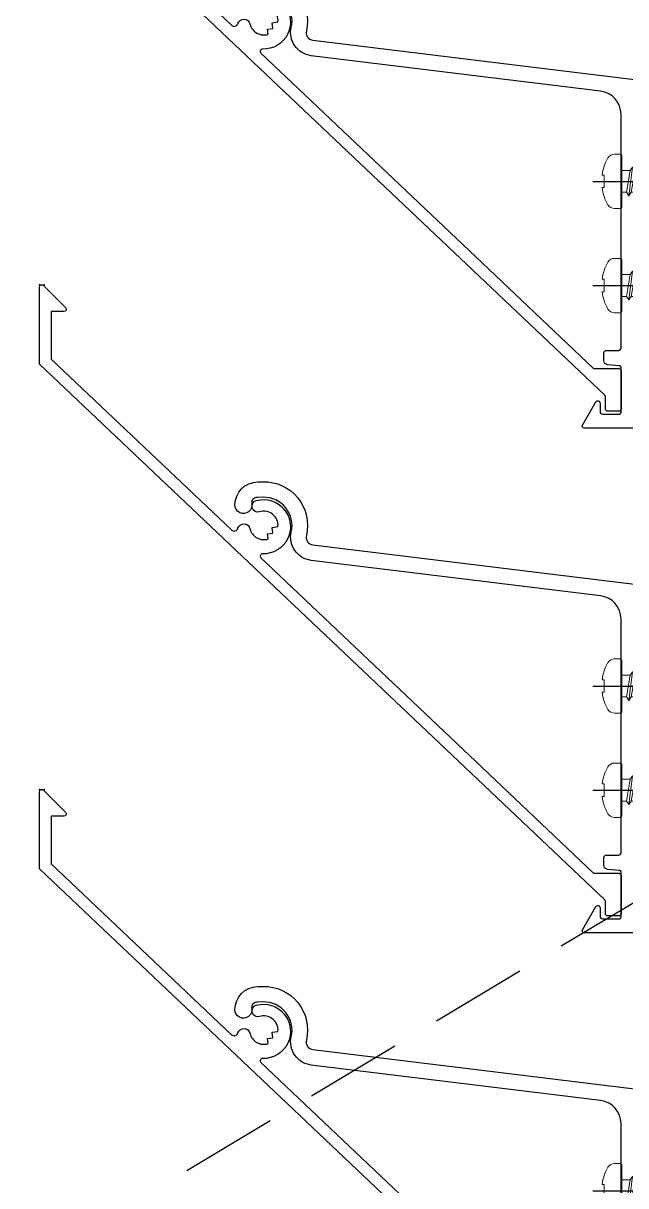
# Model space of a CAD drawing. Header units: millimetres. Extents: x 663313 to 1226001, y 1431724 to 1620898.
# Drawn here: x 764084 to 764161.7, y 1520467.5 to 1520617.2 of the extents above; entities that cross this region are included whole.
import ezdxf

# ---------------------------------------------------------------- set-up
doc = ezdxf.new("R2010")
doc.units = ezdxf.units.MM
doc.linetypes.add('CENTER', pattern=[50.800000000000004, 31.75, -6.35, 6.35, -6.35])
doc.linetypes.add('HIDDEN', pattern=[0.375, 0.25, -0.125])
for name, color, linetype in [('010 - ASPG_ACCESSORIES_MAIN_COLOR_1', 7, 'Continuous'), ('010 - ASPG_EXTR_MAIN_COLOR_2', 7, 'Continuous'), ('Center Line', 7, 'CENTER'), ('DIM', 7, 'Continuous')]:
    doc.layers.add(name, color=color, linetype=linetype)
doc.layers.add('010 - ASPG_EXTR_DEF_SUB', color=7, linetype='Continuous', plot=False)
doc.layers.add('SCREW', color=7, linetype='Continuous', lineweight=5)

# ---------------------------------------------------------------- blocks, each defined once
blk = doc.blocks.new('W-1-PP18-ST_ENT4_REV00_20260531-225334_LOPF_PL')
at = {"layer": 'DIM', "color": 7, "linetype": 'HIDDEN', "ltscale": 50}
blk.add_line((-3080.339419181808, -13099.96226859093), (16344.6189981146, -1449.916001558304), dxfattribs=at)
blk = doc.blocks.new('PZG35-9D5')
at = {"layer": 'Center Line', "color": 7}
blk.add_line((1.4210854715202e-14, 3.733653355866409), (1.4210854715202e-14, -10.53404386090006), dxfattribs=at)
at = {"layer": 'SCREW', "color": 7}
for p, q in [((-1.399999999999963, 2.842170943040401e-14), (-1.399999999999963, -1.090192378864657)), ((1.399999999999991, 0), (1.399999999999991, -0.5901923788647139)), ((-1.850000000000009, -1.399999999999977), (1.850000000000037, -0.8999999999999773)), ((-1.850000000000009, -1.399999999999977), (-1.399999999999963, -1.090192378864685)), ((-1.850000000000009, -1.399999999999977), (-1.399999999999963, -1.709807621135297)), ((-1.399999999999963, -1.090192378864685), (1.399999999999991, -0.5901923788646855)), ((-1.399999999999963, -1.709807621135297), (1.399999999999991, -1.209807621135297)), ((1.850000000000037, -0.8999999999999773), (1.399999999999991, -0.5901923788646855)), ((1.850000000000037, -0.8999999999999773), (1.399999999999991, -1.209807621135297)), ((1.399999999999991, -1.209807621135269), (1.399999999999991, -1.890192378864725)), ((-1.850000000000009, -2.699999999999989), (1.850000000000037, -2.199999999999989)), ((-1.850000000000009, -2.699999999999989), (-1.399999999999963, -2.390192378864697)), ((-1.850000000000009, -2.699999999999989), (-1.399999999999963, -3.009807621135309)), ((-1.399999999999963, -1.709807621135269), (-1.399999999999963, -2.390192378864697)), ((-1.399999999999963, -2.390192378864697), (1.399999999999991, -1.890192378864697)), ((-1.399999999999963, -3.009807621135309), (1.399999999999991, -2.509807621135309)), ((1.850000000000037, -2.199999999999989), (1.399999999999991, -1.890192378864697)), ((1.850000000000037, -2.199999999999989), (1.399999999999991, -2.509807621135309)), ((1.399999999999991, -2.50980762113528), (1.399999999999991, -3.190192378864708)), ((-1.850000000000009, -4), (-1.399999999999963, -3.690192378864708)), ((-1.850000000000009, -4), (-0.9911470940920566, -3.883938796498938)), ((-1.850000000000009, -4), (-1.399999999999963, -4.30980762113532)), ((-1.399999999999963, -3.009807621135309), (-1.399999999999963, -3.690192378864708)), ((-1.399999999999963, -3.690192378864708), (-0.8446989986695002, -3.591031485769975)), ((-1.399999999999963, -4.30980762113532), (-1.184865735341859, -4.271390788160659)), ((-1.399999999999963, -4.309807621135349), (-1.399999999999963, -8.099999999999966)), ((0.5619885887190463, -3.339837273736322), (1.399999999999991, -3.190192378864708)), ((0.7141825614195483, -3.653488843051434), (1.850000000000037, -3.5)), ((0.7141825614195483, -3.932275020881832), (1.399999999999991, -3.80980762113532)), ((0.7141825614195483, -4.612659778611231), (1.399999999999991, -4.49019237886472)), ((1.850000000000037, -3.5), (1.399999999999991, -3.190192378864708)), ((1.850000000000037, -3.5), (1.399999999999991, -3.80980762113532)), ((1.399999999999991, -3.809807621135349), (1.399999999999991, -4.490192378864691)), ((1.850000000000037, -4.800000000000011), (1.399999999999991, -4.49019237886472)), ((0.7141825614195483, -4.953488843051389), (1.850000000000037, -4.800000000000011)), ((0.7141825614195483, -5.232275020881843), (1.399999999999991, -5.109807621135332)), ((1.850000000000037, -4.800000000000011), (1.399999999999991, -5.109807621135332)), ((1.399999999999991, -5.109807621135332), (1.399999999999991, -8.099999999999966)), ((1.4210854715202e-14, -9.5), (-1.399999999999963, -8.099999999999966)), ((1.4210854715202e-14, -9.5), (1.399999999999991, -8.099999999999966))]:
    blk.add_line(p, q, dxfattribs=at)
blk.add_lwpolyline([(1.4210854715202e-14, -9.5), (0.7141825614195483, -5.232275020881843), (0.7141825614195483, -3.600899293750615, 0.4176573264866609), (0.4106596181599826, -3.300919979679151, 0.1081021898226624), (-0.8446989986694433, -3.591031485769975), (-1.399999999999991, -4.701675652739141)], format="xyb", dxfattribs=at)
blk = doc.blocks.new('*U6169')
at = {"layer": 'SCREW', "color": 7}
blk.add_lwpolyline([(3.026373332565058, 1.780836269555209, 0.09905967801670053), (0.7999999999999687, 2.546427498927414), (0.7999999999999687, 2.274284095813357), (-0.800000000000054, 2.274284095813357), (-0.800000000000054, 2.546427498927414, 0.09905967801670058), (-3.026373332565143, 1.780836269555209, 0.2665876613401604), (-3.500000000000043, 0.9556546004010897), (-3.500000000000043, 0.1999999999999886, 0.4142135623730938), (-3.300000000000054, 0), (3.299999999999997, 0, 0.4142135623731049), (3.499999999999986, 0.1999999999999886), (3.499999999999957, 0.9556546004010897, 0.2665876613401604)], format="xyb", close=True, dxfattribs=at)
blk.add_blockref('PZG35-9D5', (-1.4210854715202e-14, 0), dxfattribs=at)
blk = doc.blocks.new('*U6175')
at = {"color": 7}
blk.add_point((0, 0), dxfattribs=at)
at = {"layer": '010 - ASPG_ACCESSORIES_MAIN_COLOR_1', "color": 7}
blk.add_lwpolyline([(-39.69999999902211, -0.5999999995172398, 0.4142135623731156), (-39.99999999883585, -0.8999999995638059), (-39.99999999883585, -7.366962144914214, 0.5773502691897371), (-39.65044321701862, -7.568778847059366), (-36.64260295056738, -5.832201459393036, 0.7673269879794871), (-36.78520590183325, -5.299999999645297), (-37.89999999874271, -5.299999999645297, -0.4142135623735732), (-38.19999999902211, -4.999999999656938), (-38.19999999902211, -2.799999999587089, -0.4142135623730951), (-37.99999999883585, -2.59999999951724), (-32.18326623388566, -2.59999999951724, -0.3888787318530097), (-31.98402729420923, -2.782568851142787), (-31.8474567013327, -4.343577870872468, 0.3888787318530089), (-31.34935935237445, -4.799999999528882), (-30.29999999911524, -4.799999999528882, 0.4142135623732408), (-29.99999999883585, -4.499999999540523), (-29.99999999883585, -2.899999999505599, -0.4142135623731785), (-29.69999999902211, -2.59999999951724), (0.4107479506637901, -2.59999999951724, -0.3789692262628873), (3.38851808081381, -5.235465979035143), (7.952927200356498, -42.5207682372482, 0.4465929586642906), (11.6177961837966, -45.07649022702281, -0.4898018444424612), (16.07846395508386, -48.68238816667036), (16.06490363762714, -49.36225294566866, -0.1824796859550777), (15.80227640201338, -50.01801436272836, -0.2679491924113072), (15.32539491611533, -50.16829426406803, 1.122114645179816), (15.09990952932276, -52.3421093734276, 0.4050039718497206), (18.0645059288945, -49.40213623346681), (18.07806624681689, -48.72227145435209, 0.4898054953707174), (11.15966573380865, -43.12966807454978, -0.4465970485362636), (9.938031048281118, -42.27776159492242), (4.866356541635469, -0.8481197821154633, 0.3641755342157969), (4.570876519894227, -0.5999999995172398)], format="xyb", close=True, dxfattribs=at)
at = {"layer": '010 - ASPG_EXTR_DEF_SUB', "color": 7}
for p in [(-39.99999999883585, -0.4999999995172402), (43.44495566345738, -76.89999999944341), (43.44495566345738, -77.49999999954052)]:
    blk.add_point(p, dxfattribs=at)
at = {"layer": '010 - ASPG_EXTR_MAIN_COLOR_2', "color": 7}
blk.add_lwpolyline([(11.37409105408005, -48.15170148877115), (11.47245816211216, -47.43577758665815), (12.17779493960552, -47.55667202338264), (12.29266474000178, -46.78670596401826, -0.5355375090189683), (14.1918134491425, -49.16870282323253, 0.9915718169393263), (15.66379558271728, -49.57599316951273, 1.157025413028558), (8.792231505503878, -48.77291728999153, -0.6885576205791355), (8.274611146422103, -48.98797988444021), (-17.14292736421339, -22.16859813180672), (-32.34153279638849, -6.131750148785431), (-32.34153279638849, -2.899999981694054, 0.4143115081626392), (-32.64163311407901, -2.59999999951724), (-37.54163311352022, -2.59999999951724, 0.4141156188887998), (-37.84153278893791, -2.899999981635847), (-37.84153278893791, -4.299999988411218, 0.4142135623731781), (-37.54153279098682, -4.599999986478724), (-35.98884801496752, -4.599999986478724, -0.205894629290155), (-35.77110154624097, -4.693635078269653), (33.22969053988345, -77.49999999954052), (43.14495566324331, -77.49999999954052, 0.6681786376628355), (43.35708769806661, -76.98786796536915), (40.5215537941549, -74.1523340573247, 0.6681786381757795), (40.00942175951786, -74.36446609156592), (40.00942175951786, -75.99999999802712), (33.87471885257401, -75.99999999802712), (11.86384030175395, -52.7751643466243, -0.5583539238224016), (12.08261241135187, -51.95244935475676, 0.7662751832817146), (12.03674733010121, -50.39291741001107, -0.4385828234445206), (10.70630855322815, -48.05207626283555)], format="xyb", close=True, dxfattribs=at)
at = {"layer": 'SCREW', "color": 7, "rotation": 180}
for p in [(-21.64901723782532, -2.499999999924694), (-8.237076249206439, -2.499999999924694)]:
    blk.add_blockref('*U6169', p, dxfattribs=at)
blk = doc.blocks.new('*U5702')
at = {"color": 7, "xscale": -1, "rotation": 180}
for p in [(315.2999999991152, 69.3), (380.2999999991152, 69.3), (445.2999999991152, 69.3)]:
    blk.add_blockref('*U6175', p, dxfattribs=at)
blk = doc.blocks.new('W-1-PP18-ST_ENT4_REV00_20260604-235409_LOPF_ASPG_')
at = {"color": 7, "rotation": 90}
blk.add_blockref('*U5702', (16295.00000000093, -1865.999999999534), dxfattribs=at)

msp = doc.modelspace()

# ---------------------------------------------------------------- block references
at = {"layer": 'DIM', "color": 7}
msp.add_blockref('W-1-PP18-ST_ENT4_REV00_20260531-225334_LOPF_PL', (747937.9498508666, 1522025.785729408), dxfattribs=at)

# ---------------------------------------------------------------- next in the draw order: block references
at = {"color": 7}
msp.add_blockref('W-1-PP18-ST_ENT4_REV00_20260604-235409_LOPF_ASPG_', (747937.9498508666, 1522025.785729408), dxfattribs=at)

doc.saveas('drawing.dxf')
